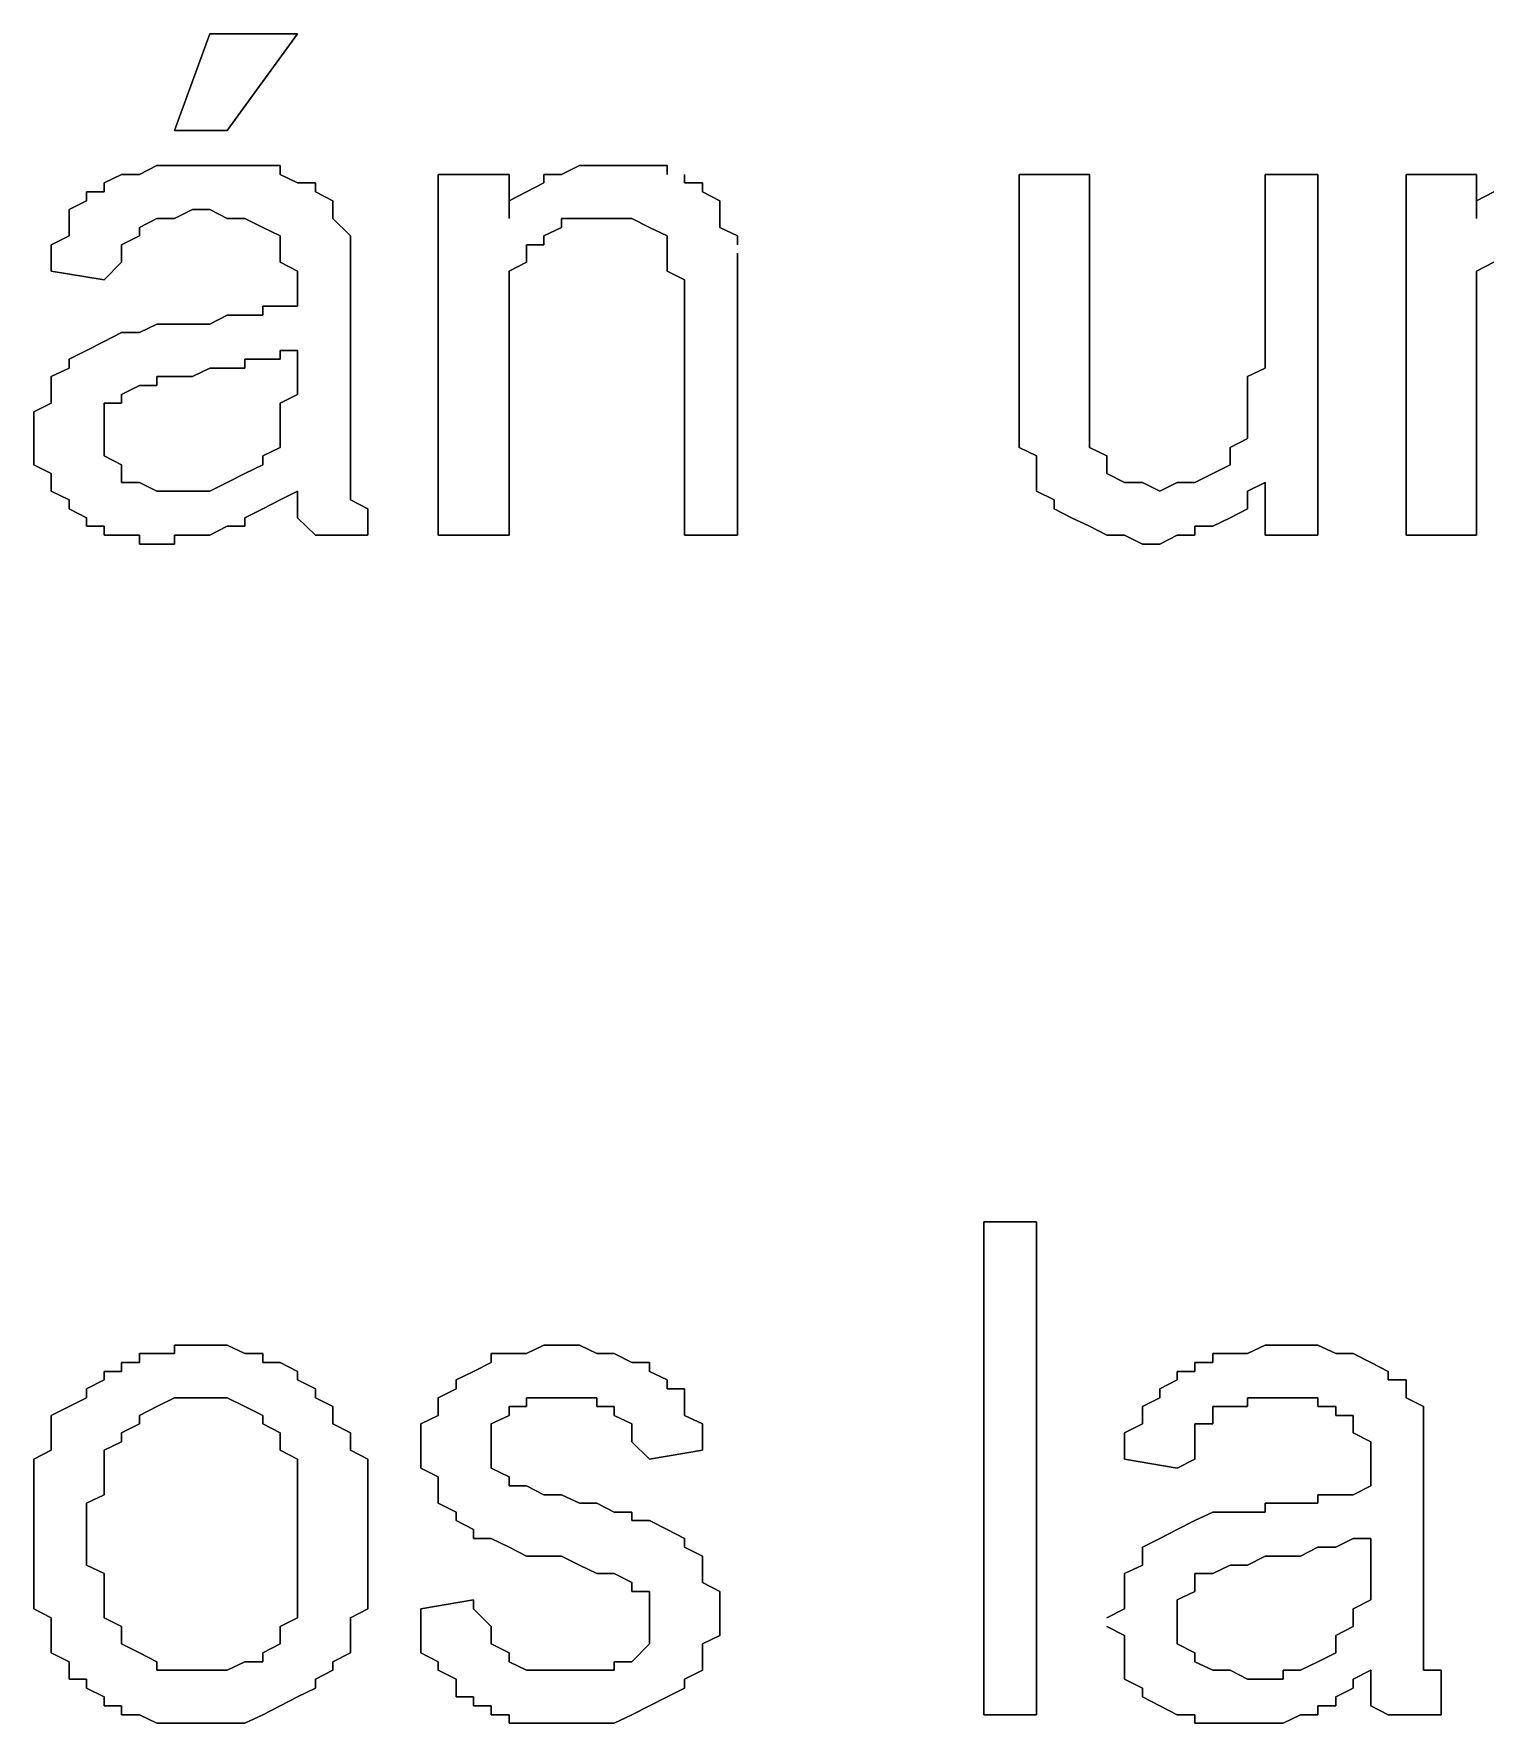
# Model space of a CAD drawing. Header units: metres. Extents: x 2.9 to 42.8, y 1.7 to 28.7.
# Drawn here: x 39.4088 to 39.6998, y 18.7872 to 19.1258 of the extents above; entities that cross this region are included whole.
import ezdxf

# ---------------------------------------------------------------- set-up
doc = ezdxf.new("R2010")
doc.units = ezdxf.units.M
doc.layers.add('GRIS', color=8, linetype='Continuous')

msp = doc.modelspace()

# ---------------------------------------------------------------- linework, layer by layer
at = {"layer": 'GRIS', "lineweight": -3}
for points in [[(39.4441, 19.1258), (39.437, 19.1064), (39.4441, 19.1258)], [(39.4617, 19.1258), (39.4441, 19.1258), (39.4617, 19.1258)], [(39.4476, 19.1064), (39.4617, 19.1258), (39.4476, 19.1064)], [(39.437, 19.1064), (39.4476, 19.1064), (39.437, 19.1064)], [(39.4264, 19.0976), (39.4229, 19.0959), (39.4264, 19.0976)], [(39.43, 19.0976), (39.4264, 19.0976), (39.43, 19.0976)], [(39.4335, 19.0994), (39.43, 19.0976), (39.4335, 19.0994)], [(39.437, 19.0994), (39.4335, 19.0994), (39.437, 19.0994)], [(39.4406, 19.0994), (39.437, 19.0994), (39.4406, 19.0994)], [(39.4441, 19.0994), (39.4406, 19.0994), (39.4441, 19.0994)], [(39.4476, 19.0994), (39.4441, 19.0994), (39.4476, 19.0994)], [(39.4511, 19.0994), (39.4476, 19.0994), (39.4511, 19.0994)], [(39.4547, 19.0994), (39.4511, 19.0994), (39.4547, 19.0994)], [(39.4582, 19.0994), (39.4547, 19.0994), (39.4582, 19.0994)], [(39.4582, 19.0976), (39.4582, 19.0994), (39.4582, 19.0976)], [(39.4617, 19.0959), (39.4582, 19.0976), (39.4617, 19.0959)], [(39.5041, 19.0976), (39.4899, 19.0976), (39.5041, 19.0976)], [(39.4899, 19.0976), (39.4899, 19.0253), (39.4899, 19.0976)], [(39.5041, 19.0888), (39.5041, 19.0976), (39.5041, 19.0888)], [(39.5146, 19.0976), (39.5111, 19.0976), (39.5146, 19.0976)], [(39.5111, 19.0976), (39.5111, 19.0959), (39.5111, 19.0976)], [(39.5182, 19.0994), (39.5146, 19.0976), (39.5182, 19.0994)], [(39.5217, 19.0994), (39.5182, 19.0994), (39.5217, 19.0994)], [(39.5252, 19.0994), (39.5217, 19.0994), (39.5252, 19.0994)], [(39.5287, 19.0994), (39.5252, 19.0994), (39.5287, 19.0994)], [(39.5323, 19.0994), (39.5287, 19.0994), (39.5323, 19.0994)], [(39.5358, 19.0994), (39.5323, 19.0994), (39.5358, 19.0994)], [(39.5358, 19.0976), (39.5358, 19.0994), (39.5358, 19.0976)], [(39.5393, 19.0959), (39.5393, 19.0976), (39.5393, 19.0959)], [(39.6205, 19.0976), (39.6064, 19.0976), (39.6205, 19.0976)], [(39.6064, 19.0976), (39.6064, 19.0535), (39.6064, 19.0976)], [(39.6205, 19.0588), (39.6205, 19.0976), (39.6205, 19.0588)], [(39.6663, 19.0976), (39.6557, 19.0976), (39.6663, 19.0976)], [(39.6557, 19.0976), (39.6557, 19.0588), (39.6557, 19.0976)], [(39.6663, 19.0253), (39.6663, 19.0976), (39.6663, 19.0253)], [(39.6981, 19.0976), (39.684, 19.0976), (39.6981, 19.0976)], [(39.684, 19.0976), (39.684, 19.0253), (39.684, 19.0976)], [(39.6981, 19.0888), (39.6981, 19.0976), (39.6981, 19.0888)], [(39.4229, 19.0941), (39.4194, 19.0941), (39.4229, 19.0941)], [(39.4194, 19.0941), (39.4194, 19.0923), (39.4194, 19.0941)], [(39.4229, 19.0959), (39.4229, 19.0941), (39.4229, 19.0959)], [(39.4653, 19.0959), (39.4617, 19.0959), (39.4653, 19.0959)], [(39.4653, 19.0941), (39.4653, 19.0959), (39.4653, 19.0941)], [(39.4688, 19.0923), (39.4653, 19.0941), (39.4688, 19.0923)], [(39.5076, 19.0941), (39.5041, 19.0923), (39.5076, 19.0941)], [(39.5111, 19.0959), (39.5076, 19.0941), (39.5111, 19.0959)], [(39.5429, 19.0959), (39.5393, 19.0959), (39.5429, 19.0959)], [(39.5429, 19.0941), (39.5429, 19.0959), (39.5429, 19.0941)], [(39.5464, 19.0923), (39.5429, 19.0941), (39.5464, 19.0923)], [(39.7016, 19.0941), (39.6981, 19.0923), (39.7016, 19.0941)], [(39.4194, 19.0923), (39.4159, 19.0906), (39.4194, 19.0923)], [(39.4159, 19.0906), (39.4159, 19.0888), (39.4159, 19.0906)], [(39.437, 19.0888), (39.4406, 19.0906), (39.437, 19.0888)], [(39.4406, 19.0906), (39.4441, 19.0906), (39.4406, 19.0906)], [(39.4441, 19.0906), (39.4476, 19.0888), (39.4441, 19.0906)], [(39.4688, 19.0906), (39.4688, 19.0923), (39.4688, 19.0906)], [(39.4688, 19.0888), (39.4688, 19.0906), (39.4688, 19.0888)], [(39.5041, 19.0923), (39.5041, 19.0906), (39.5041, 19.0923)], [(39.5041, 19.0906), (39.5041, 19.0888), (39.5041, 19.0906)], [(39.5464, 19.0906), (39.5464, 19.0923), (39.5464, 19.0906)], [(39.5464, 19.0888), (39.5464, 19.0906), (39.5464, 19.0888)], [(39.6981, 19.0923), (39.6981, 19.0906), (39.6981, 19.0923)], [(39.6981, 19.0906), (39.6981, 19.0888), (39.6981, 19.0906)], [(39.4159, 19.0888), (39.4159, 19.087), (39.4159, 19.0888)], [(39.4159, 19.087), (39.4159, 19.0853), (39.4159, 19.087)], [(39.43, 19.087), (39.4335, 19.0888), (39.43, 19.087)], [(39.43, 19.0853), (39.43, 19.087), (39.43, 19.0853)], [(39.4335, 19.0888), (39.437, 19.0888), (39.4335, 19.0888)], [(39.4476, 19.0888), (39.4511, 19.0888), (39.4476, 19.0888)], [(39.4511, 19.0888), (39.4547, 19.087), (39.4511, 19.0888)], [(39.4547, 19.087), (39.4582, 19.0853), (39.4547, 19.087)], [(39.4723, 19.0853), (39.4688, 19.0888), (39.4723, 19.0853)], [(39.5111, 19.0853), (39.5146, 19.087), (39.5111, 19.0853)], [(39.5146, 19.087), (39.5146, 19.0888), (39.5146, 19.087)], [(39.5146, 19.0888), (39.5182, 19.0888), (39.5146, 19.0888)], [(39.5182, 19.0888), (39.5217, 19.0888), (39.5182, 19.0888)], [(39.5217, 19.0888), (39.5252, 19.0888), (39.5217, 19.0888)], [(39.5252, 19.0888), (39.5287, 19.0888), (39.5252, 19.0888)], [(39.5287, 19.0888), (39.5323, 19.087), (39.5287, 19.0888)], [(39.5323, 19.087), (39.5358, 19.0853), (39.5323, 19.087)], [(39.5464, 19.087), (39.5464, 19.0888), (39.5464, 19.087)], [(39.5499, 19.0853), (39.5464, 19.087), (39.5499, 19.0853)], [(39.4159, 19.0853), (39.4123, 19.0835), (39.4159, 19.0853)], [(39.4123, 19.0835), (39.4123, 19.08), (39.4123, 19.0835)], [(39.4264, 19.0835), (39.43, 19.0853), (39.4264, 19.0835)], [(39.4264, 19.0818), (39.4264, 19.0835), (39.4264, 19.0818)], [(39.4582, 19.0853), (39.4582, 19.0835), (39.4582, 19.0853)], [(39.4582, 19.0835), (39.4582, 19.08), (39.4582, 19.0835)], [(39.4723, 19.0835), (39.4723, 19.0853), (39.4723, 19.0835)], [(39.4723, 19.0818), (39.4723, 19.0835), (39.4723, 19.0818)], [(39.5076, 19.0818), (39.5076, 19.0835), (39.5076, 19.0818)], [(39.5076, 19.0835), (39.5111, 19.0835), (39.5076, 19.0835)], [(39.5111, 19.0835), (39.5111, 19.0853), (39.5111, 19.0835)], [(39.5358, 19.0853), (39.5358, 19.0835), (39.5358, 19.0853)], [(39.5358, 19.0835), (39.5358, 19.0818), (39.5358, 19.0835)], [(39.5499, 19.0835), (39.5499, 19.0853), (39.5499, 19.0835)], [(39.4264, 19.08), (39.4264, 19.0818), (39.4264, 19.08)], [(39.4723, 19.08), (39.4723, 19.0818), (39.4723, 19.08)], [(39.5076, 19.08), (39.5076, 19.0818), (39.5076, 19.08)], [(39.5358, 19.0818), (39.5358, 19.08), (39.5358, 19.0818)], [(39.5499, 19.08), (39.5499, 19.0818), (39.5499, 19.08)], [(39.4123, 19.08), (39.4123, 19.0782), (39.4123, 19.08)], [(39.4123, 19.0782), (39.4229, 19.0765), (39.4123, 19.0782)], [(39.4229, 19.0765), (39.4264, 19.08), (39.4229, 19.0765)], [(39.4582, 19.08), (39.4617, 19.0782), (39.4582, 19.08)], [(39.4617, 19.0782), (39.4617, 19.0747), (39.4617, 19.0782)], [(39.4723, 19.0782), (39.4723, 19.08), (39.4723, 19.0782)], [(39.4723, 19.0747), (39.4723, 19.0782), (39.4723, 19.0747)], [(39.5041, 19.0782), (39.5076, 19.08), (39.5041, 19.0782)], [(39.5041, 19.0765), (39.5041, 19.0782), (39.5041, 19.0765)], [(39.5358, 19.08), (39.5358, 19.0782), (39.5358, 19.08)], [(39.5358, 19.0782), (39.5393, 19.0765), (39.5358, 19.0782)], [(39.5499, 19.0782), (39.5499, 19.08), (39.5499, 19.0782)], [(39.5499, 19.0765), (39.5499, 19.0782), (39.5499, 19.0765)], [(39.6981, 19.0782), (39.7016, 19.08), (39.6981, 19.0782)], [(39.6981, 19.0765), (39.6981, 19.0782), (39.6981, 19.0765)], [(39.4617, 19.0747), (39.4617, 19.0712), (39.4617, 19.0747)], [(39.4723, 19.0729), (39.4723, 19.0747), (39.4723, 19.0729)], [(39.5041, 19.0729), (39.5041, 19.0765), (39.5041, 19.0729)], [(39.5393, 19.0765), (39.5393, 19.0729), (39.5393, 19.0765)], [(39.5499, 19.0729), (39.5499, 19.0765), (39.5499, 19.0729)], [(39.6981, 19.0729), (39.6981, 19.0765), (39.6981, 19.0729)], [(39.4582, 19.0712), (39.4547, 19.0712), (39.4582, 19.0712)], [(39.4547, 19.0712), (39.4547, 19.0694), (39.4547, 19.0712)], [(39.4617, 19.0712), (39.4582, 19.0712), (39.4617, 19.0712)], [(39.4723, 19.0571), (39.4723, 19.0729), (39.4723, 19.0571)], [(39.5041, 19.0712), (39.5041, 19.0729), (39.5041, 19.0712)], [(39.5041, 19.0676), (39.5041, 19.0712), (39.5041, 19.0676)], [(39.5393, 19.0729), (39.5393, 19.0694), (39.5393, 19.0729)], [(39.5499, 19.0712), (39.5499, 19.0729), (39.5499, 19.0712)], [(39.5499, 19.0253), (39.5499, 19.0712), (39.5499, 19.0253)], [(39.6981, 19.0712), (39.6981, 19.0729), (39.6981, 19.0712)], [(39.6981, 19.0676), (39.6981, 19.0712), (39.6981, 19.0676)], [(39.4335, 19.0676), (39.43, 19.0659), (39.4335, 19.0676)], [(39.437, 19.0676), (39.4335, 19.0676), (39.437, 19.0676)], [(39.4406, 19.0676), (39.437, 19.0676), (39.4406, 19.0676)], [(39.4441, 19.0676), (39.4406, 19.0676), (39.4441, 19.0676)], [(39.4476, 19.0694), (39.4441, 19.0676), (39.4476, 19.0694)], [(39.4511, 19.0694), (39.4476, 19.0694), (39.4511, 19.0694)], [(39.4547, 19.0694), (39.4511, 19.0694), (39.4547, 19.0694)], [(39.5041, 19.0659), (39.5041, 19.0676), (39.5041, 19.0659)], [(39.5393, 19.0694), (39.5393, 19.0253), (39.5393, 19.0694)], [(39.6981, 19.0659), (39.6981, 19.0676), (39.6981, 19.0659)], [(39.4229, 19.0641), (39.4194, 19.0623), (39.4229, 19.0641)], [(39.4264, 19.0659), (39.4229, 19.0641), (39.4264, 19.0659)], [(39.43, 19.0659), (39.4264, 19.0659), (39.43, 19.0659)], [(39.5041, 19.0253), (39.5041, 19.0659), (39.5041, 19.0253)], [(39.6981, 19.0253), (39.6981, 19.0659), (39.6981, 19.0253)], [(39.4194, 19.0623), (39.4159, 19.0606), (39.4194, 19.0623)], [(39.4159, 19.0606), (39.4159, 19.0588), (39.4159, 19.0606)], [(39.4511, 19.0588), (39.4511, 19.0606), (39.4511, 19.0588)], [(39.4511, 19.0606), (39.4547, 19.0606), (39.4511, 19.0606)], [(39.4547, 19.0606), (39.4582, 19.0606), (39.4547, 19.0606)], [(39.4582, 19.0606), (39.4582, 19.0623), (39.4582, 19.0606)], [(39.4582, 19.0623), (39.4617, 19.0623), (39.4582, 19.0623)], [(39.4617, 19.0623), (39.4617, 19.0571), (39.4617, 19.0623)], [(39.4159, 19.0588), (39.4123, 19.0571), (39.4159, 19.0588)], [(39.4123, 19.0571), (39.4123, 19.0553), (39.4123, 19.0571)], [(39.4335, 19.0553), (39.4335, 19.0571), (39.4335, 19.0553)], [(39.4335, 19.0571), (39.437, 19.0571), (39.4335, 19.0571)], [(39.437, 19.0571), (39.4406, 19.0571), (39.437, 19.0571)], [(39.4406, 19.0571), (39.4441, 19.0588), (39.4406, 19.0571)], [(39.4441, 19.0588), (39.4476, 19.0588), (39.4441, 19.0588)], [(39.4476, 19.0588), (39.4511, 19.0588), (39.4476, 19.0588)], [(39.4617, 19.0571), (39.4617, 19.0535), (39.4617, 19.0571)], [(39.4723, 19.0518), (39.4723, 19.0571), (39.4723, 19.0518)], [(39.6205, 19.0553), (39.6205, 19.0588), (39.6205, 19.0553)], [(39.6557, 19.0588), (39.6522, 19.0571), (39.6557, 19.0588)], [(39.6522, 19.0571), (39.6522, 19.0535), (39.6522, 19.0571)], [(39.4123, 19.0553), (39.4123, 19.0535), (39.4123, 19.0553)], [(39.4123, 19.0535), (39.4123, 19.0518), (39.4123, 19.0535)], [(39.4264, 19.0535), (39.43, 19.0553), (39.4264, 19.0535)], [(39.4264, 19.0518), (39.4264, 19.0535), (39.4264, 19.0518)], [(39.43, 19.0553), (39.4335, 19.0553), (39.43, 19.0553)], [(39.4617, 19.0535), (39.4582, 19.0518), (39.4617, 19.0535)], [(39.6064, 19.0535), (39.6064, 19.0518), (39.6064, 19.0535)], [(39.6205, 19.0518), (39.6205, 19.0553), (39.6205, 19.0518)], [(39.6522, 19.0535), (39.6522, 19.0518), (39.6522, 19.0535)], [(39.4123, 19.0518), (39.4088, 19.05), (39.4123, 19.0518)], [(39.4088, 19.05), (39.4088, 19.0482), (39.4088, 19.05)], [(39.4229, 19.0482), (39.4229, 19.0518), (39.4229, 19.0482)], [(39.4229, 19.0518), (39.4264, 19.0518), (39.4229, 19.0518)], [(39.4582, 19.0518), (39.4582, 19.05), (39.4582, 19.0518)], [(39.4582, 19.05), (39.4582, 19.0465), (39.4582, 19.05)], [(39.4723, 19.05), (39.4723, 19.0518), (39.4723, 19.05)], [(39.4723, 19.0465), (39.4723, 19.05), (39.4723, 19.0465)], [(39.6064, 19.0518), (39.6064, 19.0482), (39.6064, 19.0518)], [(39.6205, 19.05), (39.6205, 19.0518), (39.6205, 19.05)], [(39.6205, 19.0465), (39.6205, 19.05), (39.6205, 19.0465)], [(39.6522, 19.0518), (39.6522, 19.05), (39.6522, 19.0518)], [(39.6522, 19.05), (39.6522, 19.0465), (39.6522, 19.05)], [(39.4088, 19.0482), (39.4088, 19.0447), (39.4088, 19.0482)], [(39.4229, 19.0465), (39.4229, 19.0482), (39.4229, 19.0465)], [(39.4229, 19.0447), (39.4229, 19.0465), (39.4229, 19.0447)], [(39.4582, 19.0465), (39.4582, 19.0447), (39.4582, 19.0465)], [(39.4723, 19.0429), (39.4723, 19.0465), (39.4723, 19.0429)], [(39.6064, 19.0482), (39.6064, 19.0465), (39.6064, 19.0482)], [(39.6064, 19.0465), (39.6064, 19.0429), (39.6064, 19.0465)], [(39.6205, 19.0447), (39.6205, 19.0465), (39.6205, 19.0447)], [(39.6522, 19.0465), (39.6522, 19.0447), (39.6522, 19.0465)], [(39.4088, 19.0447), (39.4088, 19.0429), (39.4088, 19.0447)], [(39.4088, 19.0429), (39.4088, 19.0394), (39.4088, 19.0429)], [(39.4229, 19.0429), (39.4229, 19.0447), (39.4229, 19.0429)], [(39.4229, 19.0412), (39.4229, 19.0429), (39.4229, 19.0412)], [(39.4582, 19.0429), (39.4547, 19.0412), (39.4582, 19.0429)], [(39.4582, 19.0447), (39.4582, 19.0429), (39.4582, 19.0447)], [(39.4723, 19.0412), (39.4723, 19.0429), (39.4723, 19.0412)], [(39.6064, 19.0429), (39.6099, 19.0412), (39.6064, 19.0429)], [(39.6205, 19.0429), (39.6205, 19.0447), (39.6205, 19.0429)], [(39.624, 19.0412), (39.6205, 19.0429), (39.624, 19.0412)], [(39.6522, 19.0447), (39.6487, 19.0429), (39.6522, 19.0447)], [(39.6487, 19.0429), (39.6487, 19.0412), (39.6487, 19.0429)], [(39.4264, 19.0394), (39.4229, 19.0412), (39.4264, 19.0394)], [(39.4547, 19.0412), (39.4547, 19.0394), (39.4547, 19.0412)], [(39.4723, 19.0394), (39.4723, 19.0412), (39.4723, 19.0394)], [(39.6099, 19.0412), (39.6099, 19.0394), (39.6099, 19.0412)], [(39.624, 19.0394), (39.624, 19.0412), (39.624, 19.0394)], [(39.6487, 19.0412), (39.6487, 19.0394), (39.6487, 19.0412)], [(39.4088, 19.0394), (39.4123, 19.0377), (39.4088, 19.0394)], [(39.4123, 19.0377), (39.4123, 19.0359), (39.4123, 19.0377)], [(39.4264, 19.0377), (39.4264, 19.0394), (39.4264, 19.0377)], [(39.4264, 19.0359), (39.4264, 19.0377), (39.4264, 19.0359)], [(39.4511, 19.0377), (39.4476, 19.0359), (39.4511, 19.0377)], [(39.4547, 19.0394), (39.4511, 19.0377), (39.4547, 19.0394)], [(39.4723, 19.0377), (39.4723, 19.0394), (39.4723, 19.0377)], [(39.4723, 19.0359), (39.4723, 19.0377), (39.4723, 19.0359)], [(39.6099, 19.0394), (39.6099, 19.0377), (39.6099, 19.0394)], [(39.6099, 19.0377), (39.6099, 19.0341), (39.6099, 19.0377)], [(39.624, 19.0377), (39.624, 19.0394), (39.624, 19.0377)], [(39.6275, 19.0359), (39.624, 19.0377), (39.6275, 19.0359)], [(39.6452, 19.0377), (39.6416, 19.0359), (39.6452, 19.0377)], [(39.6487, 19.0394), (39.6452, 19.0377), (39.6487, 19.0394)], [(39.4123, 19.0359), (39.4123, 19.0341), (39.4123, 19.0359)], [(39.4123, 19.0341), (39.4159, 19.0324), (39.4123, 19.0341)], [(39.43, 19.0359), (39.4264, 19.0359), (39.43, 19.0359)], [(39.4335, 19.0341), (39.43, 19.0359), (39.4335, 19.0341)], [(39.437, 19.0341), (39.4335, 19.0341), (39.437, 19.0341)], [(39.4406, 19.0341), (39.437, 19.0341), (39.4406, 19.0341)], [(39.4441, 19.0341), (39.4406, 19.0341), (39.4441, 19.0341)], [(39.4476, 19.0359), (39.4441, 19.0341), (39.4476, 19.0359)], [(39.4582, 19.0324), (39.4617, 19.0341), (39.4582, 19.0324)], [(39.4617, 19.0341), (39.4617, 19.0324), (39.4617, 19.0341)], [(39.4723, 19.0341), (39.4723, 19.0359), (39.4723, 19.0341)], [(39.4723, 19.0324), (39.4723, 19.0341), (39.4723, 19.0324)], [(39.6099, 19.0341), (39.6134, 19.0324), (39.6099, 19.0341)], [(39.6311, 19.0359), (39.6275, 19.0359), (39.6311, 19.0359)], [(39.6346, 19.0341), (39.6311, 19.0359), (39.6346, 19.0341)], [(39.6381, 19.0359), (39.6346, 19.0341), (39.6381, 19.0359)], [(39.6416, 19.0359), (39.6381, 19.0359), (39.6416, 19.0359)], [(39.6522, 19.0341), (39.6557, 19.0359), (39.6522, 19.0341)], [(39.6522, 19.0324), (39.6522, 19.0341), (39.6522, 19.0324)], [(39.6557, 19.0359), (39.6557, 19.0253), (39.6557, 19.0359)], [(39.4159, 19.0324), (39.4159, 19.0306), (39.4159, 19.0324)], [(39.4159, 19.0306), (39.4194, 19.0288), (39.4159, 19.0306)], [(39.4511, 19.0288), (39.4547, 19.0306), (39.4511, 19.0288)], [(39.4547, 19.0306), (39.4582, 19.0324), (39.4547, 19.0306)], [(39.4617, 19.0324), (39.4617, 19.0306), (39.4617, 19.0324)], [(39.4617, 19.0306), (39.4617, 19.0288), (39.4617, 19.0306)], [(39.4758, 19.0306), (39.4723, 19.0324), (39.4758, 19.0306)], [(39.4758, 19.0271), (39.4758, 19.0306), (39.4758, 19.0271)], [(39.6134, 19.0324), (39.6134, 19.0306), (39.6134, 19.0324)], [(39.6134, 19.0306), (39.6169, 19.0288), (39.6134, 19.0306)], [(39.6487, 19.0288), (39.6522, 19.0306), (39.6487, 19.0288)], [(39.6522, 19.0306), (39.6522, 19.0324), (39.6522, 19.0306)], [(39.4194, 19.0288), (39.4194, 19.0271), (39.4194, 19.0288)], [(39.4194, 19.0271), (39.4229, 19.0271), (39.4194, 19.0271)], [(39.4229, 19.0271), (39.4229, 19.0253), (39.4229, 19.0271)], [(39.4441, 19.0253), (39.4476, 19.0271), (39.4441, 19.0253)], [(39.4476, 19.0271), (39.4511, 19.0271), (39.4476, 19.0271)], [(39.4511, 19.0271), (39.4511, 19.0288), (39.4511, 19.0271)], [(39.4617, 19.0288), (39.4653, 19.0253), (39.4617, 19.0288)], [(39.4758, 19.0253), (39.4758, 19.0271), (39.4758, 19.0253)], [(39.6169, 19.0288), (39.6205, 19.0271), (39.6169, 19.0288)], [(39.6205, 19.0271), (39.624, 19.0253), (39.6205, 19.0271)], [(39.6416, 19.0253), (39.6416, 19.0271), (39.6416, 19.0253)], [(39.6416, 19.0271), (39.6452, 19.0271), (39.6416, 19.0271)], [(39.6452, 19.0271), (39.6487, 19.0288), (39.6452, 19.0271)], [(39.4229, 19.0253), (39.4264, 19.0253), (39.4229, 19.0253)], [(39.4264, 19.0253), (39.43, 19.0253), (39.4264, 19.0253)], [(39.43, 19.0253), (39.43, 19.0235), (39.43, 19.0253)], [(39.43, 19.0235), (39.4335, 19.0235), (39.43, 19.0235)], [(39.4335, 19.0235), (39.437, 19.0235), (39.4335, 19.0235)], [(39.437, 19.0235), (39.437, 19.0253), (39.437, 19.0235)], [(39.437, 19.0253), (39.4406, 19.0253), (39.437, 19.0253)], [(39.4406, 19.0253), (39.4441, 19.0253), (39.4406, 19.0253)], [(39.4653, 19.0253), (39.4758, 19.0253), (39.4653, 19.0253)], [(39.4899, 19.0253), (39.5041, 19.0253), (39.4899, 19.0253)], [(39.5393, 19.0253), (39.5499, 19.0253), (39.5393, 19.0253)], [(39.624, 19.0253), (39.6275, 19.0253), (39.624, 19.0253)], [(39.6275, 19.0253), (39.6311, 19.0235), (39.6275, 19.0253)], [(39.6311, 19.0235), (39.6346, 19.0235), (39.6311, 19.0235)], [(39.6346, 19.0235), (39.6381, 19.0253), (39.6346, 19.0235)], [(39.6381, 19.0253), (39.6416, 19.0253), (39.6381, 19.0253)], [(39.6557, 19.0253), (39.6663, 19.0253), (39.6557, 19.0253)], [(39.684, 19.0253), (39.6981, 19.0253), (39.684, 19.0253)], [(39.6099, 18.8877), (39.5993, 18.8877), (39.6099, 18.8877)], [(39.5993, 18.8877), (39.5993, 18.7889), (39.5993, 18.8877)], [(39.6099, 18.7889), (39.6099, 18.8877), (39.6099, 18.7889)], [(39.4335, 18.8613), (39.43, 18.8613), (39.4335, 18.8613)], [(39.43, 18.8613), (39.43, 18.8595), (39.43, 18.8613)], [(39.437, 18.8613), (39.4335, 18.8613), (39.437, 18.8613)], [(39.4406, 18.863), (39.437, 18.863), (39.4406, 18.863)], [(39.437, 18.863), (39.437, 18.8613), (39.437, 18.863)], [(39.4441, 18.863), (39.4406, 18.863), (39.4441, 18.863)], [(39.4476, 18.863), (39.4441, 18.863), (39.4476, 18.863)], [(39.4511, 18.8613), (39.4476, 18.863), (39.4511, 18.8613)], [(39.4547, 18.8613), (39.4511, 18.8613), (39.4547, 18.8613)], [(39.4547, 18.8595), (39.4547, 18.8613), (39.4547, 18.8595)], [(39.5041, 18.8613), (39.5005, 18.8613), (39.5041, 18.8613)], [(39.5005, 18.8613), (39.5005, 18.8595), (39.5005, 18.8613)], [(39.5076, 18.8613), (39.5041, 18.8613), (39.5076, 18.8613)], [(39.5111, 18.863), (39.5076, 18.8613), (39.5111, 18.863)], [(39.5146, 18.863), (39.5111, 18.863), (39.5146, 18.863)], [(39.5182, 18.863), (39.5146, 18.863), (39.5182, 18.863)], [(39.5217, 18.8613), (39.5182, 18.863), (39.5217, 18.8613)], [(39.5252, 18.8613), (39.5217, 18.8613), (39.5252, 18.8613)], [(39.5287, 18.8595), (39.5252, 18.8613), (39.5287, 18.8595)], [(39.6487, 18.8613), (39.6452, 18.8613), (39.6487, 18.8613)], [(39.6452, 18.8613), (39.6452, 18.8595), (39.6452, 18.8613)], [(39.6522, 18.8613), (39.6487, 18.8613), (39.6522, 18.8613)], [(39.6557, 18.863), (39.6522, 18.8613), (39.6557, 18.863)], [(39.6593, 18.863), (39.6557, 18.863), (39.6593, 18.863)], [(39.6628, 18.863), (39.6593, 18.863), (39.6628, 18.863)], [(39.6663, 18.863), (39.6628, 18.863), (39.6663, 18.863)], [(39.6699, 18.8613), (39.6663, 18.863), (39.6699, 18.8613)], [(39.6734, 18.8613), (39.6699, 18.8613), (39.6734, 18.8613)], [(39.6769, 18.8595), (39.6734, 18.8613), (39.6769, 18.8595)], [(39.4264, 18.8577), (39.4229, 18.8577), (39.4264, 18.8577)], [(39.4229, 18.8577), (39.4229, 18.856), (39.4229, 18.8577)], [(39.43, 18.8595), (39.4264, 18.8595), (39.43, 18.8595)], [(39.4264, 18.8595), (39.4264, 18.8577), (39.4264, 18.8595)], [(39.4582, 18.8595), (39.4547, 18.8595), (39.4582, 18.8595)], [(39.4617, 18.8577), (39.4582, 18.8595), (39.4617, 18.8577)], [(39.4617, 18.856), (39.4617, 18.8577), (39.4617, 18.856)], [(39.497, 18.8577), (39.4935, 18.856), (39.497, 18.8577)], [(39.5005, 18.8595), (39.497, 18.8577), (39.5005, 18.8595)], [(39.5323, 18.8595), (39.5287, 18.8595), (39.5323, 18.8595)], [(39.5323, 18.8577), (39.5323, 18.8595), (39.5323, 18.8577)], [(39.5358, 18.856), (39.5323, 18.8577), (39.5358, 18.856)], [(39.6416, 18.8577), (39.6381, 18.8577), (39.6416, 18.8577)], [(39.6381, 18.8577), (39.6381, 18.856), (39.6381, 18.8577)], [(39.6452, 18.8595), (39.6416, 18.8595), (39.6452, 18.8595)], [(39.6416, 18.8595), (39.6416, 18.8577), (39.6416, 18.8595)], [(39.6804, 18.8577), (39.6769, 18.8595), (39.6804, 18.8577)], [(39.6804, 18.856), (39.6804, 18.8577), (39.6804, 18.856)], [(39.4229, 18.856), (39.4194, 18.8542), (39.4229, 18.856)], [(39.4194, 18.8542), (39.4194, 18.8524), (39.4194, 18.8542)], [(39.4653, 18.8542), (39.4617, 18.856), (39.4653, 18.8542)], [(39.4653, 18.8524), (39.4653, 18.8542), (39.4653, 18.8524)], [(39.4935, 18.8542), (39.4899, 18.8524), (39.4935, 18.8542)], [(39.4935, 18.856), (39.4935, 18.8542), (39.4935, 18.856)], [(39.5358, 18.8542), (39.5358, 18.856), (39.5358, 18.8542)], [(39.5393, 18.8542), (39.5358, 18.8542), (39.5393, 18.8542)], [(39.5393, 18.8524), (39.5393, 18.8542), (39.5393, 18.8524)], [(39.6381, 18.856), (39.6346, 18.8542), (39.6381, 18.856)], [(39.6346, 18.8542), (39.6346, 18.8524), (39.6346, 18.8542)], [(39.684, 18.856), (39.6804, 18.856), (39.684, 18.856)], [(39.684, 18.8542), (39.684, 18.856), (39.684, 18.8542)], [(39.684, 18.8524), (39.684, 18.8542), (39.684, 18.8524)], [(39.4159, 18.8507), (39.4123, 18.8489), (39.4159, 18.8507)], [(39.4194, 18.8524), (39.4159, 18.8507), (39.4194, 18.8524)], [(39.43, 18.8489), (39.4335, 18.8507), (39.43, 18.8489)], [(39.4335, 18.8507), (39.437, 18.8524), (39.4335, 18.8507)], [(39.437, 18.8524), (39.4406, 18.8524), (39.437, 18.8524)], [(39.4406, 18.8524), (39.4441, 18.8524), (39.4406, 18.8524)], [(39.4441, 18.8524), (39.4476, 18.8524), (39.4441, 18.8524)], [(39.4476, 18.8524), (39.4511, 18.8507), (39.4476, 18.8524)], [(39.4511, 18.8507), (39.4547, 18.8489), (39.4511, 18.8507)], [(39.4688, 18.8507), (39.4653, 18.8524), (39.4688, 18.8507)], [(39.4688, 18.8489), (39.4688, 18.8507), (39.4688, 18.8489)], [(39.4899, 18.8524), (39.4899, 18.8507), (39.4899, 18.8524)], [(39.4899, 18.8507), (39.4899, 18.8489), (39.4899, 18.8507)], [(39.5041, 18.8489), (39.5041, 18.8507), (39.5041, 18.8489)], [(39.5041, 18.8507), (39.5076, 18.8507), (39.5041, 18.8507)], [(39.5076, 18.8507), (39.5076, 18.8524), (39.5076, 18.8507)], [(39.5076, 18.8524), (39.5111, 18.8524), (39.5076, 18.8524)], [(39.5111, 18.8524), (39.5146, 18.8524), (39.5111, 18.8524)], [(39.5146, 18.8524), (39.5182, 18.8524), (39.5146, 18.8524)], [(39.5182, 18.8524), (39.5217, 18.8524), (39.5182, 18.8524)], [(39.5217, 18.8524), (39.5217, 18.8507), (39.5217, 18.8524)], [(39.5217, 18.8507), (39.5252, 18.8507), (39.5217, 18.8507)], [(39.5252, 18.8507), (39.5252, 18.8489), (39.5252, 18.8507)], [(39.5393, 18.8489), (39.5393, 18.8524), (39.5393, 18.8489)], [(39.6346, 18.8524), (39.6311, 18.8507), (39.6346, 18.8524)], [(39.6311, 18.8507), (39.6311, 18.8489), (39.6311, 18.8507)], [(39.6452, 18.8489), (39.6452, 18.8507), (39.6452, 18.8489)], [(39.6452, 18.8507), (39.6487, 18.8507), (39.6452, 18.8507)], [(39.6487, 18.8507), (39.6522, 18.8507), (39.6487, 18.8507)], [(39.6522, 18.8507), (39.6522, 18.8524), (39.6522, 18.8507)], [(39.6522, 18.8524), (39.6557, 18.8524), (39.6522, 18.8524)], [(39.6557, 18.8524), (39.6593, 18.8524), (39.6557, 18.8524)], [(39.6593, 18.8524), (39.6628, 18.8524), (39.6593, 18.8524)], [(39.6628, 18.8524), (39.6663, 18.8524), (39.6628, 18.8524)], [(39.6663, 18.8524), (39.6663, 18.8507), (39.6663, 18.8524)], [(39.6663, 18.8507), (39.6699, 18.8507), (39.6663, 18.8507)], [(39.6699, 18.8507), (39.6699, 18.8489), (39.6699, 18.8507)], [(39.6875, 18.8507), (39.684, 18.8524), (39.6875, 18.8507)], [(39.6875, 18.8489), (39.6875, 18.8507), (39.6875, 18.8489)], [(39.4123, 18.8489), (39.4123, 18.8454), (39.4123, 18.8489)], [(39.4264, 18.8454), (39.43, 18.8472), (39.4264, 18.8454)], [(39.43, 18.8472), (39.43, 18.8489), (39.43, 18.8472)], [(39.4547, 18.8489), (39.4547, 18.8472), (39.4547, 18.8489)], [(39.4547, 18.8472), (39.4582, 18.8454), (39.4547, 18.8472)], [(39.4688, 18.8472), (39.4688, 18.8489), (39.4688, 18.8472)], [(39.4723, 18.8454), (39.4688, 18.8472), (39.4723, 18.8454)], [(39.4899, 18.8489), (39.4864, 18.8472), (39.4899, 18.8489)], [(39.4864, 18.8472), (39.4864, 18.8436), (39.4864, 18.8472)], [(39.5005, 18.8472), (39.5041, 18.8489), (39.5005, 18.8472)], [(39.5005, 18.8454), (39.5005, 18.8472), (39.5005, 18.8454)], [(39.5252, 18.8489), (39.5287, 18.8472), (39.5252, 18.8489)], [(39.5287, 18.8472), (39.5287, 18.8454), (39.5287, 18.8472)], [(39.5429, 18.8472), (39.5393, 18.8489), (39.5429, 18.8472)], [(39.5429, 18.8454), (39.5429, 18.8472), (39.5429, 18.8454)], [(39.6311, 18.8472), (39.6275, 18.8454), (39.6311, 18.8472)], [(39.6311, 18.8489), (39.6311, 18.8472), (39.6311, 18.8489)], [(39.6416, 18.8436), (39.6416, 18.8472), (39.6416, 18.8436)], [(39.6416, 18.8472), (39.6452, 18.8472), (39.6416, 18.8472)], [(39.6452, 18.8472), (39.6452, 18.8489), (39.6452, 18.8472)], [(39.6699, 18.8489), (39.6734, 18.8489), (39.6699, 18.8489)], [(39.6734, 18.8489), (39.6734, 18.8472), (39.6734, 18.8489)], [(39.6734, 18.8472), (39.6734, 18.8454), (39.6734, 18.8472)], [(39.6875, 18.8472), (39.6875, 18.8489), (39.6875, 18.8472)], [(39.6875, 18.8454), (39.6875, 18.8472), (39.6875, 18.8454)], [(39.4123, 18.8454), (39.4123, 18.8436), (39.4123, 18.8454)], [(39.4123, 18.8436), (39.4123, 18.8419), (39.4123, 18.8436)], [(39.4229, 18.8419), (39.4264, 18.8436), (39.4229, 18.8419)], [(39.4264, 18.8436), (39.4264, 18.8454), (39.4264, 18.8436)], [(39.4582, 18.8454), (39.4582, 18.8436), (39.4582, 18.8454)], [(39.4582, 18.8436), (39.4582, 18.8419), (39.4582, 18.8436)], [(39.4723, 18.8436), (39.4723, 18.8454), (39.4723, 18.8436)], [(39.4723, 18.8419), (39.4723, 18.8436), (39.4723, 18.8419)], [(39.4864, 18.8436), (39.4864, 18.8419), (39.4864, 18.8436)], [(39.5005, 18.8436), (39.5005, 18.8454), (39.5005, 18.8436)], [(39.5005, 18.8401), (39.5005, 18.8436), (39.5005, 18.8401)], [(39.5287, 18.8454), (39.5287, 18.8436), (39.5287, 18.8454)], [(39.5287, 18.8436), (39.5323, 18.8401), (39.5287, 18.8436)], [(39.5429, 18.8419), (39.5429, 18.8454), (39.5429, 18.8419)], [(39.6275, 18.8454), (39.6275, 18.8436), (39.6275, 18.8454)], [(39.6275, 18.8436), (39.6275, 18.8401), (39.6275, 18.8436)], [(39.6416, 18.8419), (39.6416, 18.8436), (39.6416, 18.8419)], [(39.6734, 18.8454), (39.6769, 18.8436), (39.6734, 18.8454)], [(39.6769, 18.8436), (39.6769, 18.8401), (39.6769, 18.8436)], [(39.6875, 18.8436), (39.6875, 18.8454), (39.6875, 18.8436)], [(39.6875, 18.8401), (39.6875, 18.8436), (39.6875, 18.8401)], [(39.4123, 18.8419), (39.4088, 18.8401), (39.4123, 18.8419)], [(39.4088, 18.8401), (39.4088, 18.8383), (39.4088, 18.8401)], [(39.4229, 18.8401), (39.4229, 18.8419), (39.4229, 18.8401)], [(39.4229, 18.8383), (39.4229, 18.8401), (39.4229, 18.8383)], [(39.4582, 18.8419), (39.4617, 18.8401), (39.4582, 18.8419)], [(39.4617, 18.8401), (39.4617, 18.8383), (39.4617, 18.8401)], [(39.4758, 18.8401), (39.4723, 18.8419), (39.4758, 18.8401)], [(39.4758, 18.8366), (39.4758, 18.8401), (39.4758, 18.8366)], [(39.4864, 18.8419), (39.4864, 18.8383), (39.4864, 18.8419)], [(39.5005, 18.8383), (39.5005, 18.8401), (39.5005, 18.8383)], [(39.5323, 18.8401), (39.5429, 18.8419), (39.5323, 18.8401)], [(39.6275, 18.8401), (39.6381, 18.8383), (39.6275, 18.8401)], [(39.6381, 18.8383), (39.6416, 18.8401), (39.6381, 18.8383)], [(39.6416, 18.8401), (39.6416, 18.8419), (39.6416, 18.8401)], [(39.6769, 18.8401), (39.6769, 18.8383), (39.6769, 18.8401)], [(39.6875, 18.8366), (39.6875, 18.8401), (39.6875, 18.8366)], [(39.4088, 18.8383), (39.4088, 18.8348), (39.4088, 18.8383)], [(39.4229, 18.8366), (39.4229, 18.8383), (39.4229, 18.8366)], [(39.4229, 18.833), (39.4229, 18.8366), (39.4229, 18.833)], [(39.4617, 18.8383), (39.4617, 18.8348), (39.4617, 18.8383)], [(39.4758, 18.8348), (39.4758, 18.8366), (39.4758, 18.8348)], [(39.4864, 18.8383), (39.4899, 18.8366), (39.4864, 18.8383)], [(39.4899, 18.8366), (39.4899, 18.8348), (39.4899, 18.8366)], [(39.5041, 18.8366), (39.5005, 18.8383), (39.5041, 18.8366)], [(39.5041, 18.8348), (39.5041, 18.8366), (39.5041, 18.8348)], [(39.6769, 18.8383), (39.6769, 18.8366), (39.6769, 18.8383)], [(39.6769, 18.8366), (39.6769, 18.8348), (39.6769, 18.8366)], [(39.6875, 18.8348), (39.6875, 18.8366), (39.6875, 18.8348)], [(39.4088, 18.8348), (39.4088, 18.833), (39.4088, 18.8348)], [(39.4088, 18.833), (39.4088, 18.8295), (39.4088, 18.833)], [(39.4194, 18.8313), (39.4229, 18.833), (39.4194, 18.8313)], [(39.4617, 18.8348), (39.4617, 18.833), (39.4617, 18.8348)], [(39.4617, 18.833), (39.4617, 18.8313), (39.4617, 18.833)], [(39.4758, 18.8313), (39.4758, 18.8348), (39.4758, 18.8313)], [(39.4899, 18.8348), (39.4899, 18.8313), (39.4899, 18.8348)], [(39.5076, 18.8348), (39.5041, 18.8348), (39.5076, 18.8348)], [(39.5111, 18.833), (39.5076, 18.8348), (39.5111, 18.833)], [(39.5146, 18.833), (39.5111, 18.833), (39.5146, 18.833)], [(39.5182, 18.8313), (39.5146, 18.833), (39.5182, 18.8313)], [(39.6699, 18.833), (39.6663, 18.833), (39.6699, 18.833)], [(39.6663, 18.833), (39.6663, 18.8313), (39.6663, 18.833)], [(39.6734, 18.833), (39.6699, 18.833), (39.6734, 18.833)], [(39.6769, 18.8348), (39.6734, 18.833), (39.6769, 18.8348)], [(39.6875, 18.8189), (39.6875, 18.8348), (39.6875, 18.8189)], [(39.4194, 18.8278), (39.4194, 18.8313), (39.4194, 18.8278)], [(39.4617, 18.8313), (39.4617, 18.8278), (39.4617, 18.8313)], [(39.4758, 18.8295), (39.4758, 18.8313), (39.4758, 18.8295)], [(39.4899, 18.8313), (39.4935, 18.8295), (39.4899, 18.8313)], [(39.5217, 18.8313), (39.5182, 18.8313), (39.5217, 18.8313)], [(39.5252, 18.8295), (39.5217, 18.8313), (39.5252, 18.8295)], [(39.6593, 18.8313), (39.6557, 18.8313), (39.6593, 18.8313)], [(39.6557, 18.8313), (39.6557, 18.8295), (39.6557, 18.8313)], [(39.6628, 18.8313), (39.6593, 18.8313), (39.6628, 18.8313)], [(39.6663, 18.8313), (39.6628, 18.8313), (39.6663, 18.8313)], [(39.4088, 18.8295), (39.4088, 18.8278), (39.4088, 18.8295)], [(39.4088, 18.8278), (39.4088, 18.8242), (39.4088, 18.8278)], [(39.4194, 18.826), (39.4194, 18.8278), (39.4194, 18.826)], [(39.4617, 18.8278), (39.4617, 18.8242), (39.4617, 18.8278)], [(39.4758, 18.8278), (39.4758, 18.8295), (39.4758, 18.8278)], [(39.4758, 18.826), (39.4758, 18.8278), (39.4758, 18.826)], [(39.4935, 18.8295), (39.4935, 18.8278), (39.4935, 18.8295)], [(39.4935, 18.8278), (39.497, 18.826), (39.4935, 18.8278)], [(39.5287, 18.8295), (39.5252, 18.8295), (39.5287, 18.8295)], [(39.5287, 18.8278), (39.5287, 18.8295), (39.5287, 18.8278)], [(39.5323, 18.8278), (39.5287, 18.8278), (39.5323, 18.8278)], [(39.5358, 18.826), (39.5323, 18.8278), (39.5358, 18.826)], [(39.6416, 18.8278), (39.6381, 18.826), (39.6416, 18.8278)], [(39.6452, 18.8295), (39.6416, 18.8278), (39.6452, 18.8295)], [(39.6487, 18.8295), (39.6452, 18.8295), (39.6487, 18.8295)], [(39.6522, 18.8295), (39.6487, 18.8295), (39.6522, 18.8295)], [(39.6557, 18.8295), (39.6522, 18.8295), (39.6557, 18.8295)], [(39.4088, 18.8242), (39.4088, 18.8225), (39.4088, 18.8242)], [(39.4194, 18.8242), (39.4194, 18.826), (39.4194, 18.8242)], [(39.4194, 18.8225), (39.4194, 18.8242), (39.4194, 18.8225)], [(39.4617, 18.8242), (39.4617, 18.8207), (39.4617, 18.8242)], [(39.4758, 18.8225), (39.4758, 18.826), (39.4758, 18.8225)], [(39.497, 18.826), (39.497, 18.8242), (39.497, 18.826)], [(39.497, 18.8242), (39.5005, 18.8242), (39.497, 18.8242)], [(39.5005, 18.8242), (39.5041, 18.8225), (39.5005, 18.8242)], [(39.5393, 18.8242), (39.5358, 18.826), (39.5393, 18.8242)], [(39.5393, 18.8225), (39.5393, 18.8242), (39.5393, 18.8225)], [(39.6346, 18.8242), (39.6311, 18.8225), (39.6346, 18.8242)], [(39.6381, 18.826), (39.6346, 18.8242), (39.6381, 18.826)], [(39.6699, 18.8225), (39.6734, 18.8242), (39.6699, 18.8225)], [(39.6734, 18.8242), (39.6769, 18.8242), (39.6734, 18.8242)], [(39.6769, 18.8242), (39.6769, 18.8207), (39.6769, 18.8242)], [(39.4088, 18.8225), (39.4088, 18.8189), (39.4088, 18.8225)], [(39.4194, 18.8189), (39.4194, 18.8225), (39.4194, 18.8189)], [(39.4617, 18.8207), (39.4617, 18.8189), (39.4617, 18.8207)], [(39.4758, 18.8207), (39.4758, 18.8225), (39.4758, 18.8207)], [(39.4758, 18.8172), (39.4758, 18.8207), (39.4758, 18.8172)], [(39.5041, 18.8225), (39.5076, 18.8207), (39.5041, 18.8225)], [(39.5076, 18.8207), (39.5111, 18.8207), (39.5076, 18.8207)], [(39.5111, 18.8207), (39.5146, 18.8207), (39.5111, 18.8207)], [(39.5146, 18.8207), (39.5182, 18.8189), (39.5146, 18.8207)], [(39.5429, 18.8207), (39.5393, 18.8225), (39.5429, 18.8207)], [(39.5429, 18.8189), (39.5429, 18.8207), (39.5429, 18.8189)], [(39.6311, 18.8225), (39.6311, 18.8207), (39.6311, 18.8225)], [(39.6311, 18.8207), (39.6311, 18.8189), (39.6311, 18.8207)], [(39.6522, 18.8189), (39.6557, 18.8207), (39.6522, 18.8189)], [(39.6557, 18.8207), (39.6593, 18.8207), (39.6557, 18.8207)], [(39.6593, 18.8207), (39.6628, 18.8207), (39.6593, 18.8207)], [(39.6628, 18.8207), (39.6663, 18.8225), (39.6628, 18.8207)], [(39.6663, 18.8225), (39.6699, 18.8225), (39.6663, 18.8225)], [(39.6769, 18.8207), (39.6769, 18.8189), (39.6769, 18.8207)], [(39.4088, 18.8189), (39.4088, 18.8172), (39.4088, 18.8189)], [(39.4088, 18.8172), (39.4088, 18.8136), (39.4088, 18.8172)], [(39.4229, 18.8172), (39.4194, 18.8189), (39.4229, 18.8172)], [(39.4229, 18.8136), (39.4229, 18.8172), (39.4229, 18.8136)], [(39.4617, 18.8189), (39.4617, 18.8154), (39.4617, 18.8189)], [(39.4758, 18.8154), (39.4758, 18.8172), (39.4758, 18.8154)], [(39.5182, 18.8189), (39.5217, 18.8172), (39.5182, 18.8189)], [(39.5217, 18.8172), (39.5252, 18.8172), (39.5217, 18.8172)], [(39.5252, 18.8172), (39.5287, 18.8154), (39.5252, 18.8172)], [(39.5429, 18.8154), (39.5429, 18.8189), (39.5429, 18.8154)], [(39.6311, 18.8189), (39.6275, 18.8172), (39.6311, 18.8189)], [(39.6275, 18.8172), (39.6275, 18.8154), (39.6275, 18.8172)], [(39.6416, 18.8154), (39.6416, 18.8172), (39.6416, 18.8154)], [(39.6416, 18.8172), (39.6452, 18.8172), (39.6416, 18.8172)], [(39.6452, 18.8172), (39.6487, 18.8189), (39.6452, 18.8172)], [(39.6487, 18.8189), (39.6522, 18.8189), (39.6487, 18.8189)], [(39.6769, 18.8189), (39.6769, 18.8172), (39.6769, 18.8189)], [(39.6769, 18.8172), (39.6769, 18.8136), (39.6769, 18.8172)], [(39.6875, 18.8154), (39.6875, 18.8189), (39.6875, 18.8154)], [(39.4088, 18.8136), (39.4088, 18.8119), (39.4088, 18.8136)], [(39.4229, 18.8119), (39.4229, 18.8136), (39.4229, 18.8119)], [(39.4617, 18.8154), (39.4617, 18.8136), (39.4617, 18.8154)], [(39.4617, 18.8136), (39.4617, 18.8119), (39.4617, 18.8136)], [(39.4758, 18.8119), (39.4758, 18.8154), (39.4758, 18.8119)], [(39.5287, 18.8154), (39.5287, 18.8136), (39.5287, 18.8154)], [(39.5287, 18.8136), (39.5323, 18.8136), (39.5287, 18.8136)], [(39.5323, 18.8136), (39.5323, 18.8101), (39.5323, 18.8136)], [(39.5464, 18.8136), (39.5429, 18.8154), (39.5464, 18.8136)], [(39.5464, 18.8119), (39.5464, 18.8136), (39.5464, 18.8119)], [(39.6275, 18.8154), (39.6275, 18.8119), (39.6275, 18.8154)], [(39.6381, 18.8119), (39.6416, 18.8136), (39.6381, 18.8119)], [(39.6416, 18.8136), (39.6416, 18.8154), (39.6416, 18.8136)], [(39.6769, 18.8136), (39.6769, 18.8119), (39.6769, 18.8136)], [(39.6875, 18.8119), (39.6875, 18.8154), (39.6875, 18.8119)], [(39.4088, 18.8119), (39.4088, 18.8101), (39.4088, 18.8119)], [(39.4088, 18.8101), (39.4123, 18.8083), (39.4088, 18.8101)], [(39.4229, 18.8101), (39.4229, 18.8119), (39.4229, 18.8101)], [(39.4229, 18.8083), (39.4229, 18.8101), (39.4229, 18.8083)], [(39.4617, 18.8119), (39.4617, 18.8083), (39.4617, 18.8119)], [(39.4723, 18.8083), (39.4758, 18.8101), (39.4723, 18.8083)], [(39.4758, 18.8101), (39.4758, 18.8119), (39.4758, 18.8101)], [(39.497, 18.8119), (39.4864, 18.8101), (39.497, 18.8119)], [(39.4864, 18.8101), (39.4864, 18.8083), (39.4864, 18.8101)], [(39.497, 18.8101), (39.497, 18.8119), (39.497, 18.8101)], [(39.5005, 18.8066), (39.497, 18.8101), (39.5005, 18.8066)], [(39.5323, 18.8101), (39.5323, 18.8083), (39.5323, 18.8101)], [(39.5464, 18.8101), (39.5464, 18.8119), (39.5464, 18.8101)], [(39.5464, 18.8066), (39.5464, 18.8101), (39.5464, 18.8066)], [(39.6275, 18.8101), (39.624, 18.8083), (39.6275, 18.8101)], [(39.6275, 18.8119), (39.6275, 18.8101), (39.6275, 18.8119)], [(39.6381, 18.8101), (39.6381, 18.8119), (39.6381, 18.8101)], [(39.6381, 18.8083), (39.6381, 18.8101), (39.6381, 18.8083)], [(39.6769, 18.8119), (39.6734, 18.8101), (39.6769, 18.8119)], [(39.6734, 18.8101), (39.6734, 18.8083), (39.6734, 18.8101)], [(39.6875, 18.8083), (39.6875, 18.8119), (39.6875, 18.8083)], [(39.4123, 18.8083), (39.4123, 18.8048), (39.4123, 18.8083)], [(39.4264, 18.8066), (39.4229, 18.8083), (39.4264, 18.8066)], [(39.4264, 18.8048), (39.4264, 18.8066), (39.4264, 18.8048)], [(39.4617, 18.8083), (39.4582, 18.8066), (39.4617, 18.8083)], [(39.4582, 18.8066), (39.4582, 18.8048), (39.4582, 18.8066)], [(39.4723, 18.8066), (39.4723, 18.8083), (39.4723, 18.8066)], [(39.4723, 18.8048), (39.4723, 18.8066), (39.4723, 18.8048)], [(39.4864, 18.8083), (39.4864, 18.8066), (39.4864, 18.8083)], [(39.4864, 18.8066), (39.4864, 18.8031), (39.4864, 18.8066)], [(39.5005, 18.8048), (39.5005, 18.8066), (39.5005, 18.8048)], [(39.5323, 18.8083), (39.5323, 18.8066), (39.5323, 18.8083)], [(39.5323, 18.8066), (39.5323, 18.8048), (39.5323, 18.8066)], [(39.5464, 18.8048), (39.5464, 18.8066), (39.5464, 18.8048)], [(39.624, 18.8066), (39.6275, 18.8048), (39.624, 18.8066)], [(39.6381, 18.8048), (39.6381, 18.8083), (39.6381, 18.8048)], [(39.6734, 18.8066), (39.6699, 18.8048), (39.6734, 18.8066)], [(39.6734, 18.8083), (39.6734, 18.8066), (39.6734, 18.8083)], [(39.6875, 18.8066), (39.6875, 18.8083), (39.6875, 18.8066)], [(39.6875, 18.8031), (39.6875, 18.8066), (39.6875, 18.8031)], [(39.4123, 18.8048), (39.4123, 18.8031), (39.4123, 18.8048)], [(39.4123, 18.8031), (39.4123, 18.8013), (39.4123, 18.8031)], [(39.4264, 18.8031), (39.4264, 18.8048), (39.4264, 18.8031)], [(39.43, 18.8013), (39.4264, 18.8031), (39.43, 18.8013)], [(39.4582, 18.8031), (39.4547, 18.8013), (39.4582, 18.8031)], [(39.4582, 18.8048), (39.4582, 18.8031), (39.4582, 18.8048)], [(39.4723, 18.8031), (39.4723, 18.8048), (39.4723, 18.8031)], [(39.4723, 18.8013), (39.4723, 18.8031), (39.4723, 18.8013)], [(39.4864, 18.8031), (39.4864, 18.8013), (39.4864, 18.8031)], [(39.5005, 18.8031), (39.5005, 18.8048), (39.5005, 18.8031)], [(39.5041, 18.8013), (39.5005, 18.8031), (39.5041, 18.8013)], [(39.5323, 18.8031), (39.5287, 18.7995), (39.5323, 18.8031)], [(39.5323, 18.8048), (39.5323, 18.8031), (39.5323, 18.8048)], [(39.5429, 18.8031), (39.5464, 18.8048), (39.5429, 18.8031)], [(39.5429, 18.8013), (39.5429, 18.8031), (39.5429, 18.8013)], [(39.6275, 18.8048), (39.6275, 18.8031), (39.6275, 18.8048)], [(39.6275, 18.8031), (39.6275, 18.7995), (39.6275, 18.8031)], [(39.6381, 18.8031), (39.6381, 18.8048), (39.6381, 18.8031)], [(39.6416, 18.8013), (39.6381, 18.8031), (39.6416, 18.8013)], [(39.6699, 18.8048), (39.6699, 18.8031), (39.6699, 18.8048)], [(39.6699, 18.8031), (39.6699, 18.8013), (39.6699, 18.8031)], [(39.6875, 18.8013), (39.6875, 18.8031), (39.6875, 18.8013)], [(39.4123, 18.8013), (39.4159, 18.7995), (39.4123, 18.8013)], [(39.4159, 18.7995), (39.4159, 18.7978), (39.4159, 18.7995)], [(39.4335, 18.7995), (39.43, 18.8013), (39.4335, 18.7995)], [(39.4335, 18.7978), (39.4335, 18.7995), (39.4335, 18.7978)], [(39.4511, 18.7995), (39.4476, 18.7978), (39.4511, 18.7995)], [(39.4547, 18.7995), (39.4511, 18.7995), (39.4547, 18.7995)], [(39.4547, 18.8013), (39.4547, 18.7995), (39.4547, 18.8013)], [(39.4688, 18.7995), (39.4723, 18.8013), (39.4688, 18.7995)], [(39.4688, 18.7978), (39.4688, 18.7995), (39.4688, 18.7978)], [(39.4864, 18.8013), (39.4899, 18.7995), (39.4864, 18.8013)], [(39.4899, 18.7995), (39.4899, 18.7978), (39.4899, 18.7995)], [(39.5041, 18.7995), (39.5041, 18.8013), (39.5041, 18.7995)], [(39.5076, 18.7978), (39.5041, 18.7995), (39.5076, 18.7978)], [(39.5287, 18.7995), (39.5252, 18.7995), (39.5287, 18.7995)], [(39.5252, 18.7995), (39.5252, 18.7978), (39.5252, 18.7995)], [(39.5429, 18.7978), (39.5429, 18.8013), (39.5429, 18.7978)], [(39.6275, 18.7995), (39.6275, 18.7978), (39.6275, 18.7995)], [(39.6416, 18.7995), (39.6416, 18.8013), (39.6416, 18.7995)], [(39.6452, 18.7978), (39.6416, 18.7995), (39.6452, 18.7978)], [(39.6663, 18.7995), (39.6628, 18.7978), (39.6663, 18.7995)], [(39.6699, 18.8013), (39.6663, 18.7995), (39.6699, 18.8013)], [(39.6875, 18.7995), (39.6875, 18.8013), (39.6875, 18.7995)], [(39.6875, 18.7978), (39.6875, 18.7995), (39.6875, 18.7978)], [(39.4159, 18.7978), (39.4159, 18.796), (39.4159, 18.7978)], [(39.4159, 18.796), (39.4194, 18.796), (39.4159, 18.796)], [(39.4194, 18.796), (39.4194, 18.7942), (39.4194, 18.796)], [(39.437, 18.7978), (39.4335, 18.7978), (39.437, 18.7978)], [(39.4406, 18.7978), (39.437, 18.7978), (39.4406, 18.7978)], [(39.4441, 18.7978), (39.4406, 18.7978), (39.4441, 18.7978)], [(39.4476, 18.7978), (39.4441, 18.7978), (39.4476, 18.7978)], [(39.4653, 18.796), (39.4688, 18.7978), (39.4653, 18.796)], [(39.4653, 18.7942), (39.4653, 18.796), (39.4653, 18.7942)], [(39.4899, 18.7978), (39.4935, 18.796), (39.4899, 18.7978)], [(39.4935, 18.796), (39.4935, 18.7942), (39.4935, 18.796)], [(39.5111, 18.7978), (39.5076, 18.7978), (39.5111, 18.7978)], [(39.5146, 18.7978), (39.5111, 18.7978), (39.5146, 18.7978)], [(39.5182, 18.7978), (39.5146, 18.7978), (39.5182, 18.7978)], [(39.5217, 18.7978), (39.5182, 18.7978), (39.5217, 18.7978)], [(39.5252, 18.7978), (39.5217, 18.7978), (39.5252, 18.7978)], [(39.5393, 18.796), (39.5429, 18.7978), (39.5393, 18.796)], [(39.5393, 18.7942), (39.5393, 18.796), (39.5393, 18.7942)], [(39.6275, 18.7978), (39.6275, 18.796), (39.6275, 18.7978)], [(39.6275, 18.796), (39.6311, 18.7942), (39.6275, 18.796)], [(39.6487, 18.7978), (39.6452, 18.7978), (39.6487, 18.7978)], [(39.6522, 18.796), (39.6487, 18.7978), (39.6522, 18.796)], [(39.6557, 18.796), (39.6522, 18.796), (39.6557, 18.796)], [(39.6593, 18.796), (39.6557, 18.796), (39.6593, 18.796)], [(39.6628, 18.7978), (39.6593, 18.7978), (39.6628, 18.7978)], [(39.6593, 18.7978), (39.6593, 18.796), (39.6593, 18.7978)], [(39.6734, 18.796), (39.6769, 18.7978), (39.6734, 18.796)], [(39.6734, 18.7942), (39.6734, 18.796), (39.6734, 18.7942)], [(39.6769, 18.7978), (39.6769, 18.796), (39.6769, 18.7978)], [(39.6769, 18.796), (39.6769, 18.7925), (39.6769, 18.796)], [(39.691, 18.7978), (39.6875, 18.7978), (39.691, 18.7978)], [(39.691, 18.7942), (39.691, 18.7978), (39.691, 18.7942)], [(39.4194, 18.7942), (39.4229, 18.7925), (39.4194, 18.7942)], [(39.4229, 18.7925), (39.4229, 18.7907), (39.4229, 18.7925)], [(39.4582, 18.7907), (39.4617, 18.7925), (39.4582, 18.7907)], [(39.4617, 18.7925), (39.4653, 18.7942), (39.4617, 18.7925)], [(39.4935, 18.7942), (39.4935, 18.7925), (39.4935, 18.7942)], [(39.4935, 18.7925), (39.497, 18.7925), (39.4935, 18.7925)], [(39.497, 18.7925), (39.497, 18.7907), (39.497, 18.7925)], [(39.5323, 18.7907), (39.5358, 18.7925), (39.5323, 18.7907)], [(39.5358, 18.7925), (39.5393, 18.7942), (39.5358, 18.7925)], [(39.6311, 18.7942), (39.6311, 18.7925), (39.6311, 18.7942)], [(39.6311, 18.7925), (39.6346, 18.7907), (39.6311, 18.7925)], [(39.6699, 18.7925), (39.6734, 18.7942), (39.6699, 18.7925)], [(39.6699, 18.7907), (39.6699, 18.7925), (39.6699, 18.7907)], [(39.6769, 18.7925), (39.6769, 18.7907), (39.6769, 18.7925)], [(39.691, 18.7925), (39.691, 18.7942), (39.691, 18.7925)], [(39.691, 18.7907), (39.691, 18.7925), (39.691, 18.7907)], [(39.4229, 18.7907), (39.4264, 18.7907), (39.4229, 18.7907)], [(39.4264, 18.7907), (39.4264, 18.7889), (39.4264, 18.7907)], [(39.4547, 18.7889), (39.4582, 18.7907), (39.4547, 18.7889)], [(39.497, 18.7907), (39.5005, 18.7907), (39.497, 18.7907)], [(39.5005, 18.7907), (39.5005, 18.7889), (39.5005, 18.7907)], [(39.5287, 18.7889), (39.5323, 18.7907), (39.5287, 18.7889)], [(39.6346, 18.7907), (39.6381, 18.7889), (39.6346, 18.7907)], [(39.6663, 18.7889), (39.6663, 18.7907), (39.6663, 18.7889)], [(39.6663, 18.7907), (39.6699, 18.7907), (39.6663, 18.7907)], [(39.6769, 18.7907), (39.6804, 18.7889), (39.6769, 18.7907)], [(39.691, 18.7889), (39.691, 18.7907), (39.691, 18.7889)], [(39.4264, 18.7889), (39.43, 18.7889), (39.4264, 18.7889)], [(39.43, 18.7889), (39.4335, 18.7872), (39.43, 18.7889)], [(39.4335, 18.7872), (39.437, 18.7872), (39.4335, 18.7872)], [(39.437, 18.7872), (39.4406, 18.7872), (39.437, 18.7872)], [(39.4406, 18.7872), (39.4441, 18.7872), (39.4406, 18.7872)], [(39.4441, 18.7872), (39.4476, 18.7872), (39.4441, 18.7872)], [(39.4476, 18.7872), (39.4511, 18.7872), (39.4476, 18.7872)], [(39.4511, 18.7872), (39.4547, 18.7889), (39.4511, 18.7872)], [(39.5005, 18.7889), (39.5041, 18.7889), (39.5005, 18.7889)], [(39.5041, 18.7889), (39.5041, 18.7872), (39.5041, 18.7889)], [(39.5041, 18.7872), (39.5076, 18.7872), (39.5041, 18.7872)], [(39.5076, 18.7872), (39.5111, 18.7872), (39.5076, 18.7872)], [(39.5111, 18.7872), (39.5146, 18.7872), (39.5111, 18.7872)], [(39.5146, 18.7872), (39.5182, 18.7872), (39.5146, 18.7872)], [(39.5182, 18.7872), (39.5217, 18.7872), (39.5182, 18.7872)], [(39.5217, 18.7872), (39.5252, 18.7872), (39.5217, 18.7872)], [(39.5252, 18.7872), (39.5287, 18.7889), (39.5252, 18.7872)], [(39.5993, 18.7889), (39.6099, 18.7889), (39.5993, 18.7889)], [(39.6381, 18.7889), (39.6416, 18.7889), (39.6381, 18.7889)], [(39.6416, 18.7889), (39.6416, 18.7872), (39.6416, 18.7889)], [(39.6416, 18.7872), (39.6452, 18.7872), (39.6416, 18.7872)], [(39.6452, 18.7872), (39.6487, 18.7872), (39.6452, 18.7872)], [(39.6487, 18.7872), (39.6522, 18.7872), (39.6487, 18.7872)], [(39.6522, 18.7872), (39.6557, 18.7872), (39.6522, 18.7872)], [(39.6557, 18.7872), (39.6593, 18.7872), (39.6557, 18.7872)], [(39.6593, 18.7872), (39.6628, 18.7889), (39.6593, 18.7872)], [(39.6628, 18.7889), (39.6663, 18.7889), (39.6628, 18.7889)], [(39.6804, 18.7889), (39.691, 18.7889), (39.6804, 18.7889)]]:
    msp.add_lwpolyline(points, dxfattribs=at)

doc.saveas('drawing.dxf')
